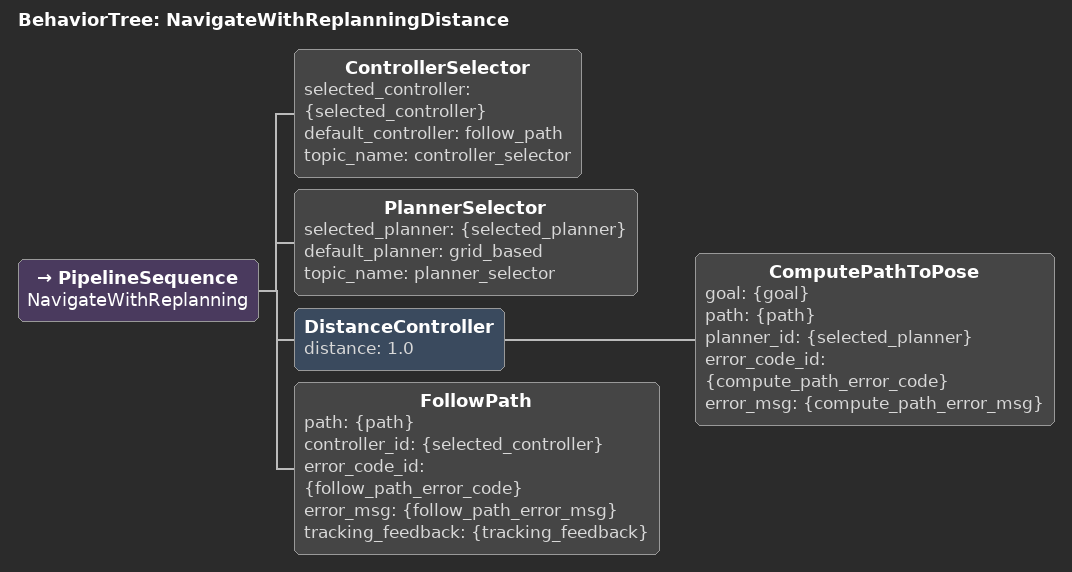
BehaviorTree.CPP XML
<!--
  This Behavior Tree replans the global path after every 1m.
-->

<root BTCPP_format="4" main_tree_to_execute="NavigateWithReplanningDistance">
  <BehaviorTree ID="NavigateWithReplanningDistance">
    <PipelineSequence name="NavigateWithReplanning">
      <ControllerSelector selected_controller="{selected_controller}" default_controller="follow_path" topic_name="controller_selector"/>
      <PlannerSelector selected_planner="{selected_planner}" default_planner="grid_based" topic_name="planner_selector"/>
      <DistanceController distance="1.0">
        <ComputePathToPose goal="{goal}" path="{path}" planner_id="{selected_planner}" error_code_id="{compute_path_error_code}" error_msg="{compute_path_error_msg}"/>
      </DistanceController>
      <FollowPath path="{path}" controller_id="{selected_controller}" error_code_id="{follow_path_error_code}" error_msg="{follow_path_error_msg}" tracking_feedback="{tracking_feedback}"/>
    </PipelineSequence>
  </BehaviorTree>
</root>
